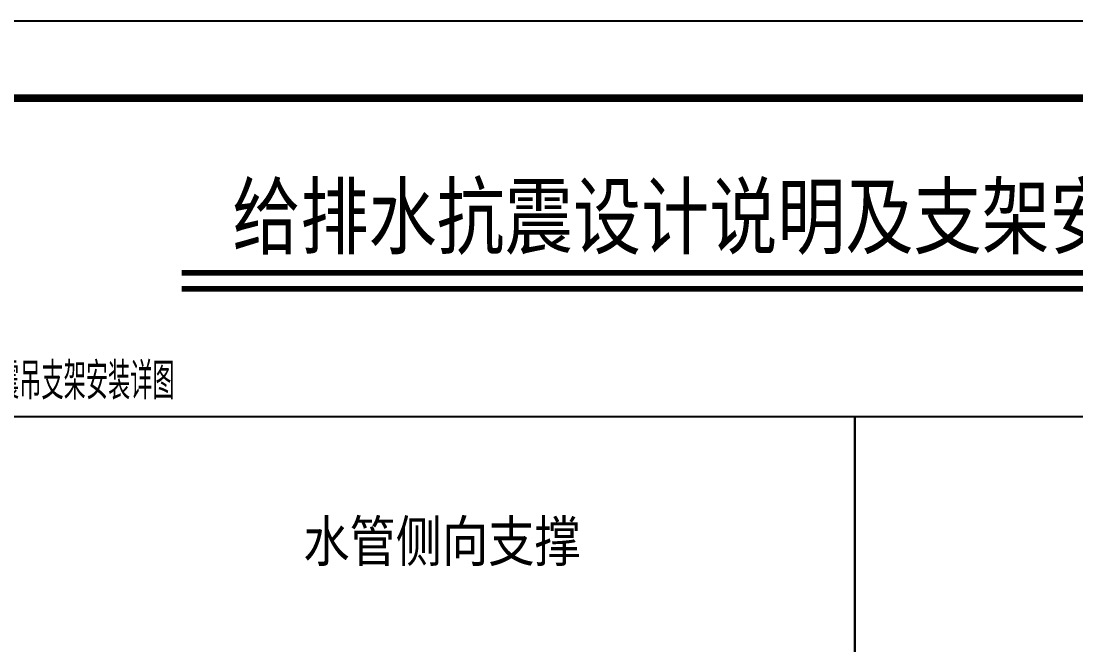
# Model space of a CAD drawing. Extents: x 1382187 to 1725648, y 860327 to 1571294.
# Drawn here: x 1499552 to 1513237, y 1253830 to 1261917 of the extents above; entities that cross this region are included whole.
import ezdxf

# ---------------------------------------------------------------- set-up
doc = ezdxf.new("R2010")
doc.units = 0
doc.header["$LTSCALE"] = 1000
doc.header["$MEASUREMENT"] = 0
doc.linetypes.add('CONTINOUS', pattern=[0])
doc.layers.add('A-文字', color=3, linetype='Continuous', lineweight=30)
for name, color, linetype in [('bz', 2, 'Continuous'), ('W_TEXT', 7, 'Continuous'), ('图框', 140, 'Continuous')]:
    doc.layers.add(name, color=color, linetype=linetype)
doc.styles.add('HZ', font='TXT', dxfattribs={"bigfont": 'HZTXT'})
doc.styles.add('中西文等高字体', font='HZTXT_E.shx', dxfattribs={"width": 0.7, "height": 4, "bigfont": 'hztxt.shx'})
doc.styles.add('黑体', font='simhei.ttf')

# ---------------------------------------------------------------- blocks, each defined once
blk = doc.blocks.new('GDGDGRDGDRGDR')
at = {"layer": '图框'}
blk.add_lwpolyline([(148132.8, -148204.2), (190182.8, -148204.2), (190182.8, -118504.2), (148132.8, -118504.2)], close=True, dxfattribs=at)
at = {"layer": '图框', "const_width": 50}
blk.add_lwpolyline([(149382.8, -147704.2), (189682.8, -147704.2), (189682.8, -119004.2), (149382.8, -119004.2)], close=True, dxfattribs=at)

msp = doc.modelspace()

# ---------------------------------------------------------------- linework, layer by layer
for points in [[(1497689.7, 1256792.8), (1510366.9, 1256792.8), (1510366.9, 1241937.5), (1497689.7, 1241937.5)], [(1510366.9, 1256792.8), (1525505.3, 1256792.8), (1525505.3, 1241937.5), (1510366.9, 1241937.5)]]:
    msp.add_lwpolyline(points, close=True)
at = {"layer": 'A-文字'}
msp.add_lwpolyline([(1474892.5, 1260917.1), (1545496.6, 1260917.1), (1545496.6, 1203515.5), (1474892.5, 1203515.5)], close=True, dxfattribs=at)
at = {"layer": 'W_TEXT', "linetype": 'Continuous', "const_width": 72}
for points in [[(1501632.8, 1258653.7), (1518511.5, 1258653.7)], [(1501632.8, 1258446), (1518511.5, 1258446)]]:
    msp.add_lwpolyline(points, dxfattribs=at)

# ---------------------------------------------------------------- block references
at = {"xscale": 2, "yscale": 2, "zscale": 2}
msp.add_blockref('GDGDGRDGDRGDR', (1176126.9, 1498925.5), dxfattribs=at)

# ---------------------------------------------------------------- texts
at = {"style": 'HZ', "width": 0.6}
msp.add_text('附图：抗震吊支架安装详图', height=479.971, dxfattribs=at).set_placement((1498087.8, 1257011.8))
at = {"layer": 'bz', "color": 7, "style": '中西文等高字体'}
msp.add_text('水管侧向支撑', height=600, dxfattribs=at).set_placement((1503212.6, 1254851.8))
at = {"layer": 'W_TEXT', "color": 7, "linetype": 'CONTINOUS', "style": '黑体', "width": 0.8}
msp.add_text('给排水抗震设计说明及支架安装示意图', height=810, dxfattribs=at).set_placement((1502291.9, 1258981.9))

doc.saveas('drawing.dxf')
